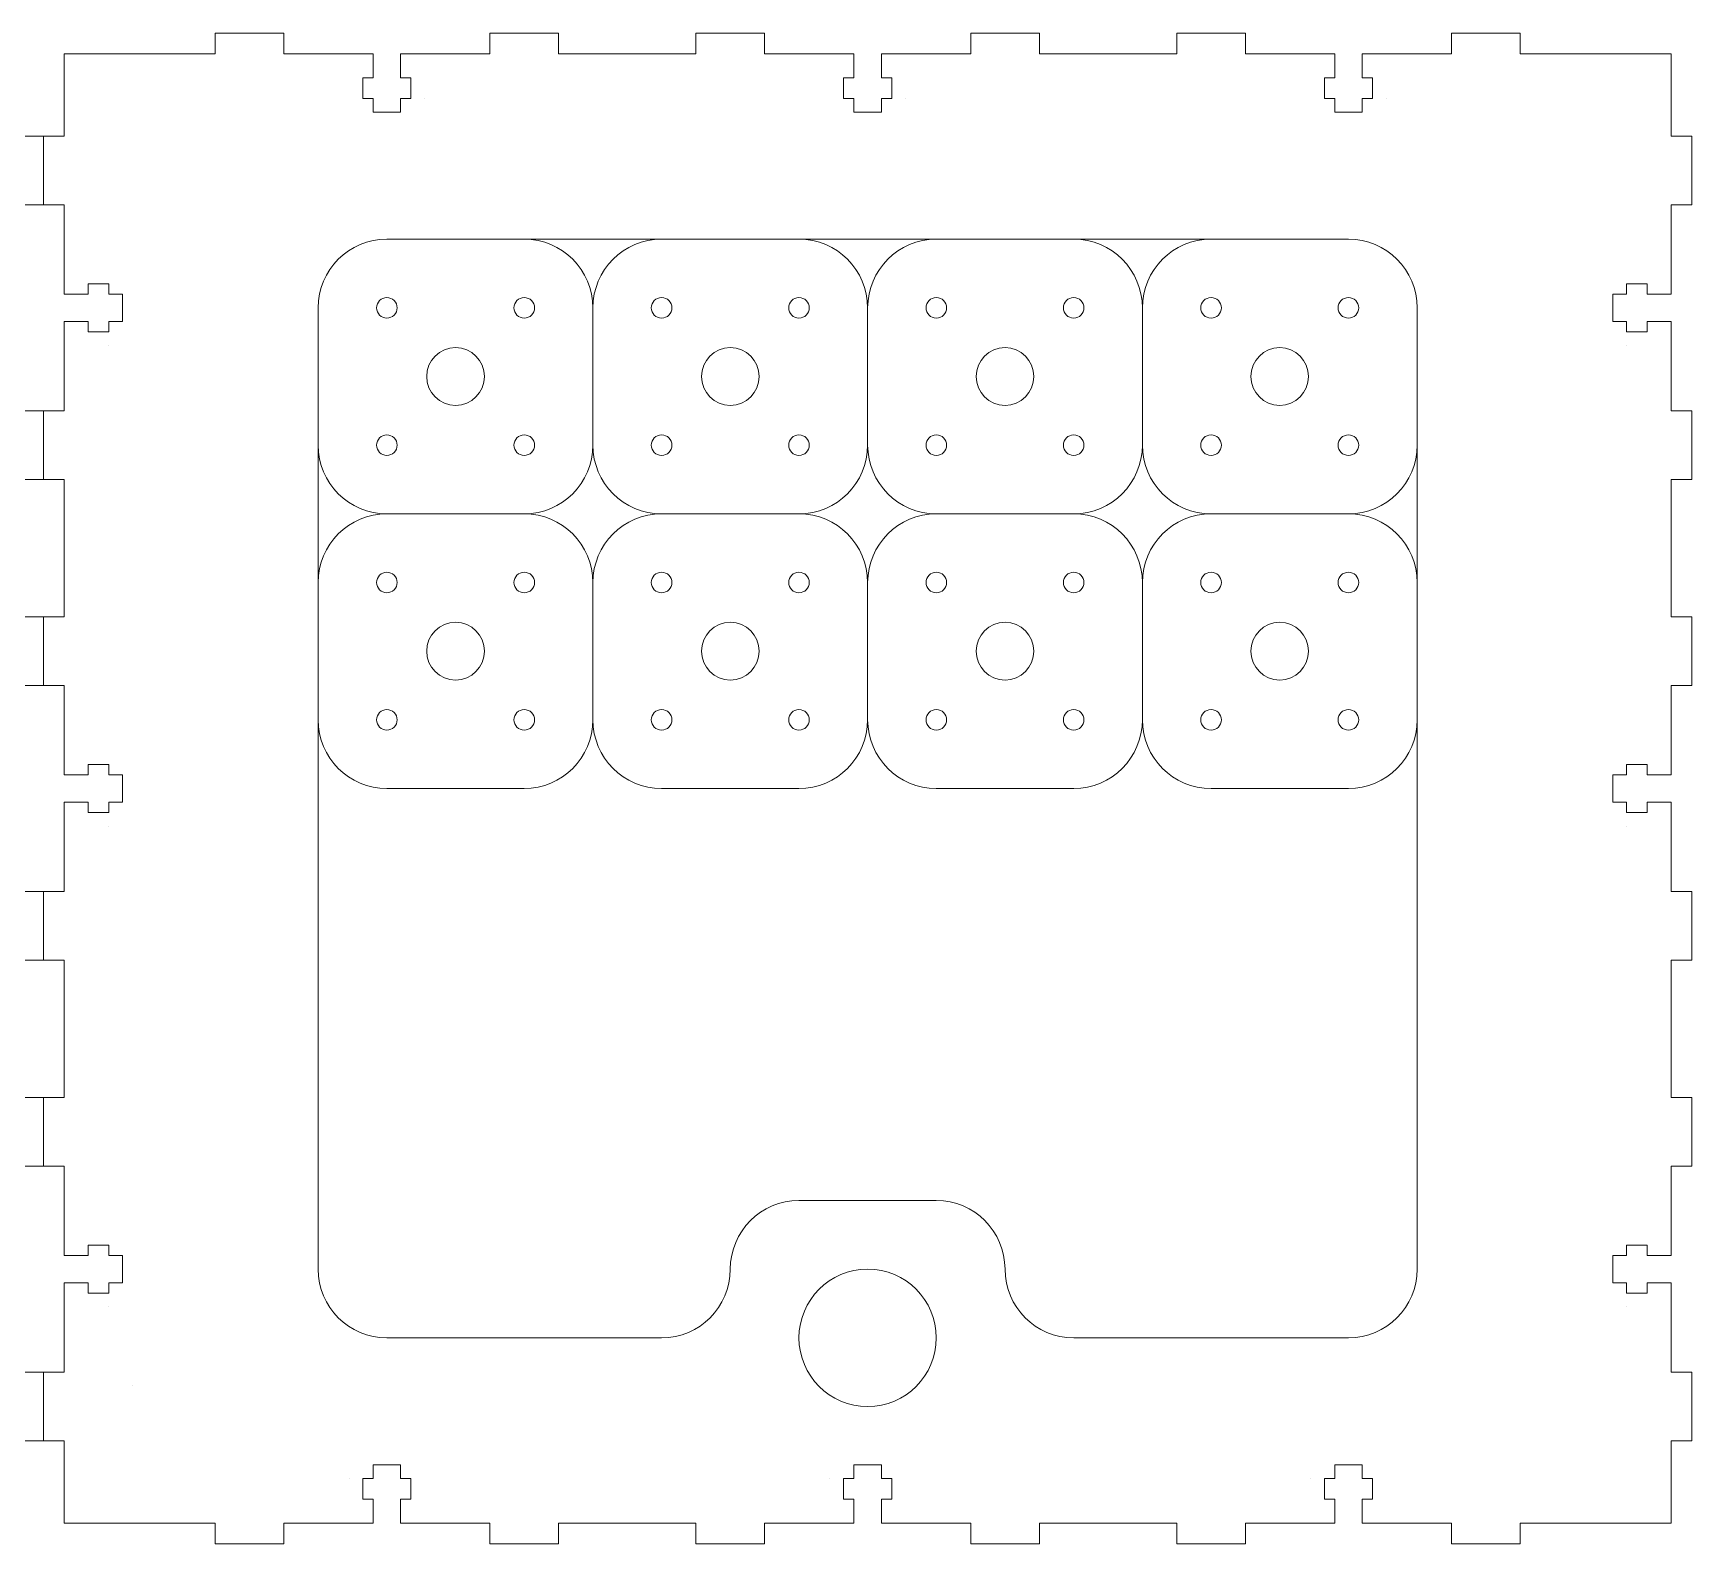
# Model space of a CAD drawing. Header units: millimetres. Extents: x 0 to 940, y -720 to 470.
# Drawn here: x 238.5 to 480, y 250 to 470 of the extents above; entities that cross this region are included whole.
import ezdxf

# ---------------------------------------------------------------- set-up
doc = ezdxf.new("R2010")
doc.units = ezdxf.units.MM
doc.layers.get('0').update_dxf_attribs({"linetype": 'CONTINUOUS', "lineweight": 0, "true_color": 0x000000})

# ---------------------------------------------------------------- blocks, each defined once
blk = doc.blocks.new('tgrips')
for p, q in [((10, 0), (10, 3)), ((20, 3), (20, 0)), ((50, 0), (50, 3)), ((60, 3), (60, 0)), ((0, 0), (10, 0)), ((20, 0), (33, 0)), ((33, 0), (33, -3.5)), ((37, 0), (50, 0)), ((37, -3.5), (37, 0)), ((60, 0), (70, 0)), ((70, 0), (70, 0)), ((31.5, -3.5), (31.5, -6.5)), ((33, -3.5), (31.5, -3.5)), ((38.5, -3.5), (37, -3.5)), ((38.5, -3.5), (38.5, -6.5)), ((31.5, -6.5), (33, -6.5)), ((33, -6.5), (33, -8.5)), ((37, -8.5), (37, -6.5)), ((37, -6.5), (38.5, -6.5)), ((40.5, -6.5), (40.5, -6.5)), ((33, -8.5), (37, -8.5))]:
    blk.add_line(p, q)
blk = doc.blocks.new('nutcover')
for centre, radius in [((-10, 10), 1.5), ((10, 10), 1.5), ((0, 0), 4.2), ((-10, -10), 1.5), ((10, -10), 1.5)]:
    blk.add_circle(centre, radius)
for centre, start, end in [((-10, 10), 90, 180), ((10, 10), 0, 90), ((-10, -10), 180, 270), ((10, -10), 270, 0)]:
    blk.add_arc(centre, 10, start, end)

msp = doc.modelspace()

# ---------------------------------------------------------------- linework, layer by layer
for p, q in [((265, 470), (275, 470)), ((305, 470), (315, 470)), ((335, 470), (345, 470)), ((375, 470), (385, 470)), ((405, 470), (415, 470)), ((445, 470), (455, 470)), ((255, 467), (243, 467)), ((243, 467), (243, 465)), ((465, 467), (467.25, 467)), ((477, 467), (467.25, 467)), ((477, 465), (477, 467)), ((243, 457), (243, 465)), ((477, 465), (477, 457)), ((240, 455), (240, 445)), ((240, 455), (240, 445)), ((480, 455), (480, 445)), ((290, 440), (430, 440)), ((280, 290), (280, 430)), ((320, 430), (320, 410)), ((360, 430), (360, 410)), ((400, 430), (400, 410)), ((440, 430), (440, 290)), ((240, 415), (240, 405)), ((480, 415), (480, 405)), ((290, 400), (310, 400)), ((330, 400), (350, 400)), ((370, 400), (390, 400)), ((410, 400), (430, 400)), ((320, 390), (320, 370)), ((360, 390), (360, 370)), ((400, 390), (400, 370)), ((240, 385), (240, 375)), ((480, 385), (480, 375)), ((310, 360), (290, 360)), ((350, 360), (330, 360)), ((390, 360), (370, 360)), ((430, 360), (410, 360)), ((240, 345), (240, 345)), ((240, 345), (240, 335)), ((480, 345), (480, 345)), ((480, 345), (480, 335)), ((240, 315), (240, 305)), ((240, 315), (240, 305)), ((480, 315), (480, 305)), ((350, 300), (370, 300)), ((340, 290), (340, 290)), ((380, 290), (380, 290)), ((300, 280), (290, 280)), ((300, 280), (330, 280)), ((390, 280), (420, 280)), ((430, 280), (420, 280)), ((240, 275), (240, 265)), ((253, 273), (253, 273)), ((480, 275), (480, 265)), ((243, 255), (243, 263.5)), ((243, 253), (243, 255)), ((477, 255), (477, 253)), ((255, 253), (243, 253)), ((477, 253), (465, 253)), ((275, 250), (265, 250)), ((315, 250), (305, 250)), ((335, 250), (345, 250)), ((385, 250), (375, 250)), ((415, 250), (405, 250)), ((455, 250), (445, 250))]:
    msp.add_line(p, q)
msp.add_circle((360, 280), 10)
for centre, start, end in [((350, 290), 90, 180), ((370, 290), 0, 90), ((290, 290), 180, 270), ((330, 290), 270, 0), ((390, 290), 180, 270), ((430, 290), 270, 0)]:
    msp.add_arc(centre, 10, start, end)

# ---------------------------------------------------------------- block references
for name, p in [('tgrips', (255, 467)), ('tgrips', (325, 467)), ('tgrips', (395, 467)), ('nutcover', (300, 420)), ('nutcover', (340, 420)), ('nutcover', (380, 420)), ('nutcover', (420, 420)), ('nutcover', (300, 380)), ('nutcover', (340, 380)), ('nutcover', (380, 380)), ('nutcover', (420, 380))]:
    msp.add_blockref(name, p)
for p, rotation in [((237, 465), 270), ((477, 465), 270), ((237, 395), 270), ((477, 395), 270), ((237, 325), 270), ((477, 325), 270), ((325, 253), 180), ((395, 253), 180), ((465, 253), 180)]:
    msp.add_blockref('tgrips', p, dxfattribs=dict(rotation=rotation))
at = {"yscale": -1, "rotation": 270}
for p in [(243, 465), (243, 395), (243, 325)]:
    msp.add_blockref('tgrips', p, dxfattribs=at)

doc.saveas('drawing.dxf')
